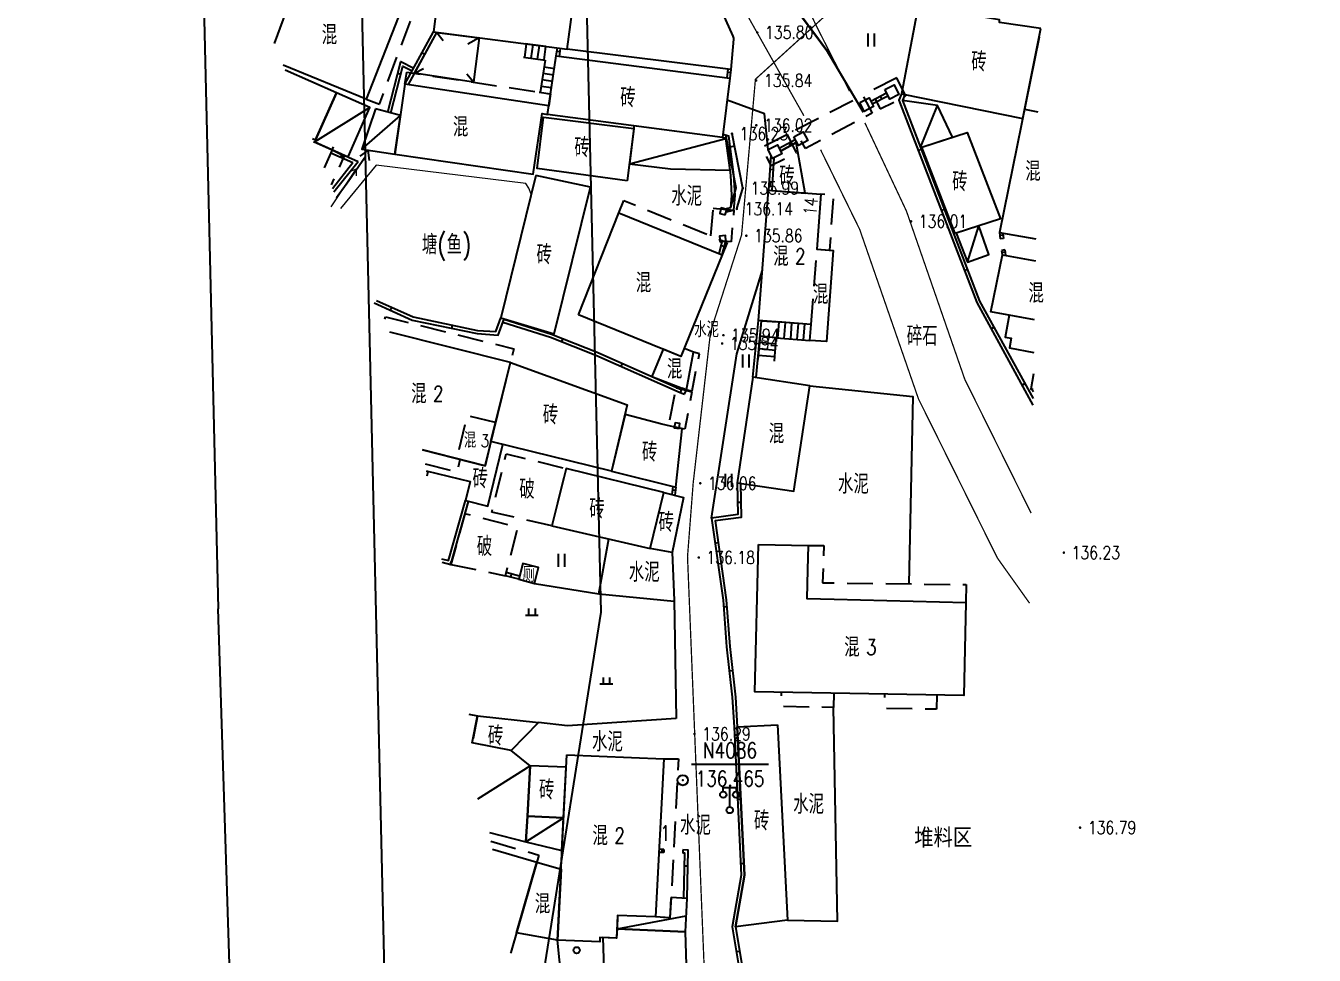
# Model space of a CAD drawing. Extents: x 529262 to 576451, y 2694391 to 2717535.
# Drawn here: x 565690.6 to 565790.8, y 2710036.9 to 2710109.1 of the extents above; entities that cross this region are included whole.
import ezdxf
from ezdxf.enums import TextEntityAlignment as Align
from ezdxf.xclip import XClip

# ---------------------------------------------------------------- set-up
doc = ezdxf.new("R2010")
doc.units = 0
doc.header["$XCLIPFRAME"] = 0
doc.linetypes.add('X2', pattern=[10, 8, -2])
doc.linetypes.add('X5', pattern=[3, 2, -1])
for name, color, linetype in [('DLDW', 8, 'Continuous'), ('DLSS', 4, 'Continuous'), ('GCD', 8, 'Continuous'), ('JMD', 8, 'Continuous'), ('KZD', 8, 'Continuous'), ('PP-COM', 7, 'Continuous'), ('RD-中线', 40, 'Continuous'), ('RD-红线', 7, 'Continuous'), ('ZBTZ', 8, 'Continuous'), ('ZJ', 7, 'Continuous'), ('污水管径标注_W10-', 202, 'Continuous')]:
    doc.layers.add(name, color=color, linetype=linetype)
doc.layers.add('SXSS', color=5, linetype='Continuous', lineweight=0)
doc.styles.add('HZ', font='rs.shx', dxfattribs={"width": 0.8, "bigfont": 'hztxt.shx'})
doc.styles.add('romanc', font='romanc.shx', dxfattribs={"width": 0.8})
doc.linetypes.add('10421', pattern='A,2,[150,AAA.SHX,S=0.5,R=0,X=0,Y=0.5],1e-11', length=2)
doc.linetypes.add('1161', pattern='A,0,[149,AAA.SHX,S=0.15,R=0,X=0,Y=0],-1.6', length=1.6)
doc.linetypes.add('445', pattern='A,8,-0.5,[147,AAA.SHX,S=1,R=0,X=0,Y=0],-1.5', length=10)

# ---------------------------------------------------------------- blocks, each defined once
blk = doc.blocks.new('A$C19FD0107')
at = {"layer": 'RD-中线', "color": 8, "linetype": 'Continuous', "flags": 128}
for points in [[(-5107.95, 16504.07), (-5219.45, 16202.02, 0.04717), (-5233.93, 16147.44), (-5260.68, 15986.84, 0.018836), (-5263.55, 15964.43), (-5278.55, 15797.76, 0.007917), (-5279.02, 15791.45), (-5281.36, 15751.13, 0.020425), (-5281.64, 15734.8), (-5276.77, 15528.25), (-5282.01, 15387.42), (-5280.48, 15295.55, 0.000055), (-5280.48, 15295.44), (-5280.16, 15276.46)], [(-4490.73, 14139.44, 0), (-4490.29, 14139.42)], [(-3818.25, 14086.17, 0), (-3817.74, 14086.17)]]:
    blk.add_lwpolyline(points, format="xyb", dxfattribs=at)
at = {"layer": 'RD-红线', "color": 8, "linetype": 'Continuous'}
blk.add_line((-5291.49, 15643.21), (-5292.44, 15673.2), dxfattribs=at)
at = {"layer": 'RD-红线', "color": 8, "linetype": 'Continuous', "flags": 128}
blk.add_lwpolyline([(-5293.81, 15731.01), (-5292.44, 15673.2)], dxfattribs=at)
at = {"layer": 'RD-红线', "color": 8}
blk.add_lwpolyline([(-5267.47, 15642.83), (-5262.68, 15672.95), (-5263.95, 15726.87)], dxfattribs=at)
blk = doc.blocks.new('GC200')
at = {"linetype": 'Continuous', "const_width": 0.2, "flags": 128}
blk.add_lwpolyline([(-0.1, 0, 1), (0.1, 0, 1)], format="xyb", close=True, dxfattribs=at)
blk = doc.blocks.new('gc121')
at = {"color": 8}
for p, q in [((-0.5, -1), (-0.5, 1)), ((0.5, -1), (0.5, 1))]:
    blk.add_line(p, q, dxfattribs=at)
blk = doc.blocks.new('gc119')
at = {"color": 8}
for p, q in [((-1, 0), (1, 0)), ((-0.5, 1), (-0.5, 0)), ((0.5, 1), (0.5, 0))]:
    blk.add_line(p, q, dxfattribs=at)
blk = doc.blocks.new('gc170')
at = {"color": 8, "linetype": 'Continuous'}
blk.add_circle((0, 0), 0.5, dxfattribs=at)
blk = doc.blocks.new('gc097')
at = {"color": 8}
for p, q in [((-1, 2.9), (-1, 3.5)), ((-1, 3.5), (1, 3.5)), ((0, 0.5), (0, 3.5)), ((1, 3.5), (1, 2.9))]:
    blk.add_line(p, q, dxfattribs=at)
for centre in [(-1, 2.4), (1, 2.4), (0, 0)]:
    blk.add_circle(centre, 0.5, dxfattribs=at)
blk = doc.blocks.new('gc086')
at = {"color": 8}
for p, q in [((0, 0), (7, 0)), ((7, 0), (6.18, 0.57)), ((7, 0), (6.18, -0.57))]:
    blk.add_line(p, q, dxfattribs=at)
blk = doc.blocks.new('gc037')
for p, q in [((0, 0), (-1.39, 0.8)), ((-1.39, -0.8), (0, 0))]:
    blk.add_line(p, q)
blk = doc.blocks.new('gc117')
at = {"color": 8}
blk.add_circle((0, 0), 0.8, dxfattribs=at)
blk.add_point((0, 0), dxfattribs=at)

msp = doc.modelspace()

# ---------------------------------------------------------------- linework, layer by layer
at = {"layer": 'DLDW', "color": 252, "linetype": 'Continuous', "elevation": 137.16, "flags": 128}
msp.add_lwpolyline([(565728.913, 2710066.105), (565730.137, 2710065.782), (565730.46, 2710067.006), (565729.236, 2710067.329)], close=True, dxfattribs=at)
at = {"layer": 'DLSS', "linetype": 'Continuous', "flags": 128}
for points, const_width, elevation in [([(565755.701, 2710102.405), (565752.856, 2710107.22), (565735.978, 2710129.895), (565732.719, 2710134.129), (565731.946, 2710136.894), (565731.702, 2710140.152), (565731.982, 2710144.727), (565732.325, 2710148.685), (565732.854, 2710151.691), (565733.384, 2710152.936), (565733.836, 2710153.361)], 0.175, 138.834), ([(565752.376, 2710099.497), (565755.42, 2710093.294), (565759.987, 2710080.124), (565766.12, 2710067.754), (565768.624, 2710064.24)], 0.1, 135.841)]:
    msp.add_lwpolyline(points, dxfattribs=dict(at, const_width=const_width, elevation=elevation))
at = {"layer": 'DLSS', "linetype": 'Continuous', "const_width": 0.1, "flags": 128}
for points in [[(565725.952, 2710136.02), (565729.08, 2710131.055), (565738.003, 2710119.859), (565742.965, 2710114.669), (565744.892, 2710112.418), (565746.761, 2710109.806), (565751.084, 2710102.128), (565751.084, 2710102.128)], [(565751.58, 2710111.446), (565751.394, 2710110.805), (565751.595, 2710110.075), (565752.037, 2710109.141), (565754.628, 2710104.046), (565754.628, 2710104.046)]]:
    msp.add_lwpolyline(points, dxfattribs=at)
at = {"layer": 'DLSS', "linetype": 'X2', "const_width": 0.1, "elevation": 135.841, "flags": 128}
msp.add_lwpolyline([(565755.822, 2710101.583), (565759.051, 2710094.726), (565763.591, 2710081.636), (565768.742, 2710071.246)], dxfattribs=at)
at = {"layer": 'JMD', "linetype": 'Continuous'}
for p, q in [((565722.548, 2710108.615), (565723.036, 2710107.981)), ((565725.842, 2710108.189), (565724.96, 2710107.702)), ((565729.395, 2710106.662), (565729.53, 2710107.712)), ((565731.016, 2710107.517), (565729.42, 2710107.726)), ((565729.891, 2710106.598), (565730.026, 2710107.647)), ((565730.387, 2710106.535), (565730.521, 2710107.582)), ((565730.883, 2710106.471), (565731.016, 2710107.517)), ((565721.398, 2710107.028), (565721.618, 2710106.909)), ((565729.284, 2710106.676), (565730.975, 2710106.459)), ((565730.975, 2710106.459), (565730.593, 2710103.951)), ((565731.388, 2710103.83), (565731.782, 2710106.424)), ((565731.885, 2710107.157, 134.477), (565732.133, 2710107.124, 134.477)), ((565719.514, 2710105.432, 138.343), (565719.756, 2710105.369, 138.343)), ((565720.817, 2710105.439, 135.859), (565721.523, 2710105.804, 135.859)), ((565730.819, 2710105.434), (565731.613, 2710105.313)), ((565730.894, 2710105.928), (565731.688, 2710105.807)), ((565745.379, 2710105.457), (565745.13, 2710105.483)), ((565725.396, 2710104.742), (565724.891, 2710105.362)), ((565730.669, 2710104.445), (565731.463, 2710104.325)), ((565730.744, 2710104.94), (565731.538, 2710104.819)), ((565730.499, 2710103.965), (565731.388, 2710103.83)), ((565757.012, 2710103.66, 135.922), (565757.127, 2710103.438, 135.922)), ((565717.354, 2710102.77, 136.195), (565713.06, 2710100.1, 136.195)), ((565760.148, 2710099.659), (565761.477, 2710102.928)), ((565716.714, 2710099.534), (565719.724, 2710102.163)), ((565714.412, 2710099.484), (565714.514, 2710099.712)), ((565737.523, 2710098.404, 136.128), (565745.018, 2710100.355, 135.849)), ((565745.689, 2710099.759), (565745.199, 2710099.661)), ((565749.91, 2710100.019, 135.854), (565750.03, 2710099.8, 135.854)), ((565759.964, 2710099.441, 136.591), (565760.197, 2710099.531, 136.591)), ((565715.161, 2710099.142), (565715.057, 2710098.914)), ((565715.217, 2710099.125), (565715.115, 2710098.896)), ((565745.545, 2710098.301, 135.849), (565745.297, 2710098.268, 135.849)), ((565748.439, 2710097.983, 135.888), (565748.688, 2710097.967, 135.888)), ((565761.76, 2710094.775, 136.591), (565761.994, 2710094.864, 136.591)), ((565763.811, 2710090.746), (565764.674, 2710093.572)), ((565766.565, 2710092.842, 138.193), (565766.322, 2710092.813, 138.193)), ((565766.595, 2710092.593), (565766.346, 2710092.563)), ((565744.898, 2710091.956, 136.059), (565744.656, 2710092.02, 136.059)), ((565766.702, 2710091.699), (565766.454, 2710091.67)), ((565766.722, 2710091.534, 138.193), (565766.474, 2710091.504, 138.193)), ((565763.557, 2710090.108, 136.591), (565763.79, 2710090.198, 136.591)), ((565718.946, 2710087.017, 137.076), (565719.044, 2710087.236, 137.076)), ((565723.715, 2710085.611, 137.076), (565723.766, 2710085.855, 137.076)), ((565751.65, 2710085.899), (565749.028, 2710086.104)), ((565749.062, 2710084.868), (565749.158, 2710086.094)), ((565749.56, 2710084.829), (565749.656, 2710086.055)), ((565750.059, 2710084.79), (565750.155, 2710086.016)), ((565750.557, 2710084.751), (565750.653, 2710085.977)), ((565751.056, 2710084.712), (565751.152, 2710085.938)), ((565751.554, 2710084.673), (565751.65, 2710085.899)), ((565765.636, 2710085.573, 136.591), (565765.855, 2710085.693, 136.591)), ((565732.262, 2710084.562, 137.076), (565732.353, 2710084.795, 137.076)), ((565747.378, 2710084.457), (565747.627, 2710084.433)), ((565747.681, 2710084.999), (565747.506, 2710083.178)), ((565748.897, 2710084.379), (565747.633, 2710084.501)), ((565748.932, 2710084.878), (565747.681, 2710084.999)), ((565748.806, 2710083.053), (565748.932, 2710084.878)), ((565748.932, 2710084.878), (565751.554, 2710084.673)), ((565748.828, 2710083.382), (565747.537, 2710083.506)), ((565748.863, 2710083.88), (565747.585, 2710084.004)), ((565736.879, 2710082.648, 137.076), (565736.979, 2710082.873, 137.076)), ((565768.037, 2710081.188, 136.591), (565768.256, 2710081.308, 136.591)), ((565741.101, 2710073.006, 136.157), (565740.852, 2710073.032, 136.157)), ((565745.929, 2710072.093, 135.959), (565746.179, 2710072.099, 135.959)), ((565744.176, 2710068.913, 135.959), (565744.424, 2710068.947, 135.959)), ((565723.612, 2710067.261, 137.373), (565723.671, 2710067.504, 137.373)), ((565728.29, 2710066.265), (565728.352, 2710066.507)), ((565744.834, 2710063.957, 135.959), (565745.083, 2710063.976, 135.959)), ((565744.834, 2710063.957, 135.959), (565745.083, 2710063.976, 135.959)), ((565745.279, 2710058.978, 135.959), (565745.528, 2710059.006, 135.959)), ((565745.681, 2710053.996, 135.959), (565745.93, 2710054.008, 135.959)), ((565725.727, 2710049.03, 135.983), (565729.798, 2710051.592, 137.454)), ((565745.925, 2710049.002, 135.959), (565746.174, 2710049.014, 135.959)), ((565729.48, 2710045.7), (565732.405, 2710047.545, 137.454)), ((565740.048, 2710045.107, 136.524), (565740.035, 2710044.858, 136.524)), ((565740.204, 2710045.099), (565740.191, 2710044.849)), ((565741.667, 2710045.056), (565741.659, 2710044.806)), ((565742.051, 2710043.787, 136.457), (565741.801, 2710043.793, 136.457)), ((565746.169, 2710044.008, 135.959), (565746.418, 2710044.02, 135.959)), ((565736.555, 2710038.916), (565741.938, 2710039.942)), ((565745.826, 2710037.152, 136.23), (565746.073, 2710037.194, 136.23))]:
    msp.add_line(p, q, dxfattribs=at)
at = {"layer": 'JMD', "linetype": 'Continuous', "flags": 128}
for points in [[(565732.681, 2710107.304), (565733.648, 2710114.446), (565723.206, 2710115.796), (565722.282, 2710108.649)], [(565732.681, 2710107.304), (565733.648, 2710114.446), (565743.345, 2710113.244), (565745.567, 2710108.315), (565745.59, 2710108.238), (565745.604, 2710108.167), (565745.603, 2710108.077), (565745.603, 2710108.077), (565745.407, 2710105.722)], [(565744.745, 2710100.435), (565731.144, 2710102.23), (565731.837, 2710106.787), (565745.336, 2710105.059)], [(565762.628, 2710100.469), (565761.477, 2710102.928), (565758.735, 2710103.328), (565760.148, 2710099.659), (565760.261, 2710099.688)], [(565737.356, 2710097.063), (565730.343, 2710098.025), (565730.842, 2710102.02), (565737.866, 2710101.141)], [(565762.853, 2710092.971), (565760.261, 2710099.688), (565763.762, 2710100.843), (565766.354, 2710094.126)], [(565751.192, 2710096.124), (565750.472, 2710100.043), (565749.271, 2710099.382), (565749.376, 2710099.176), (565748.746, 2710098.859), (565748.582, 2710096.319)], [(565733.564, 2710086.644), (565736.697, 2710094.581), (565744.731, 2710091.325), (565741.526, 2710083.417)], [(565731.497, 2710070.264), (565739.123, 2710068.486), (565740.195, 2710072.839), (565732.593, 2710074.712)], [(565740.195, 2710072.839), (565741.726, 2710072.462), (565740.842, 2710068.189), (565739.123, 2710068.486)], [(565732.653, 2710052.447), (565740.185, 2710052.143), (565739.537, 2710039.847), (565736.6, 2710039.972), (565736.524, 2710038.202), (565735.226, 2710038.258), (565735.211, 2710037.908), (565731.926, 2710038.048)], [(565736.555, 2710038.916), (565741.881, 2710038.689), (565741.999, 2710041.286), (565740.755, 2710041.352), (565740.673, 2710039.787), (565739.537, 2710039.847), (565736.6, 2710039.972)], [(565735.458, 2710038.248), (565735.734, 2710029.226), (565742.177, 2710029.301), (565741.881, 2710038.689), (565736.555, 2710038.916), (565736.524, 2710038.202), (565736.524, 2710038.202)]]:
    msp.add_lwpolyline(points, close=True, dxfattribs=at)
for points in [[(565709.923, 2710107.757), (565712.728, 2710115.334), (565721.06, 2710113.639), (565717.062, 2710103.421), (565710.597, 2710106.075)], [(565720.073, 2710104.597), (565722.282, 2710108.649)], [(565720.336, 2710104.557), (565722.548, 2710108.615)], [(565745.159, 2710105.753), (565745.088, 2710105.091)], [(565745.407, 2710105.722), (565745.336, 2710105.059)], [(565745.393, 2710095.028), (565745.825, 2710096.526), (565745.005, 2710100.632)], [(565745.873, 2710094.889), (565746.339, 2710096.504), (565745.495, 2710100.73)], [(565712.972, 2710100.14), (565714.412, 2710099.484), (565713.8, 2710098.072)], [(565714.412, 2710099.484), (565716.424, 2710098.586)], [(565714.312, 2710099.255), (565716.028, 2710098.489)], [(565714.436, 2710096.484), (565716.028, 2710098.489)], [(565714.543, 2710096.217), (565716.424, 2710098.586)], [(565747.123, 2710081.811), (565747.548, 2710086.22)], [(565747.37, 2710081.774), (565747.797, 2710086.201)], [(565747.681, 2710084.999), (565747.797, 2710086.201), (565749.028, 2710086.104)], [(565721.445, 2710076.152), (565726.297, 2710074.929), (565728.273, 2710082.949), (565718.909, 2710085.309)], [(565721.728, 2710074.53), (565725.134, 2710073.691), (565724.771, 2710072.218), (565726.509, 2710071.79), (565727.687, 2710076.571), (565726.758, 2710076.8), (565726.297, 2710074.929), (565721.445, 2710076.152)], [(565728.913, 2710066.105), (565727.875, 2710066.372)], [(565728.976, 2710066.347), (565727.937, 2710066.614)], [(565726.865, 2710045.118), (565730.33, 2710044.112), (565728.292, 2710037.087), (565728.266, 2710037.094)]]:
    msp.add_lwpolyline(points, dxfattribs=at)
at = {"layer": 'JMD', "linetype": 'X5', "flags": 128}
for points in [[(565717.062, 2710103.421), (565718.092, 2710103.024), (565721.981, 2710113.452), (565721.06, 2710113.639)], [(565752.088, 2710091.755), (565753.091, 2710091.68), (565753.411, 2710095.958), (565752.408, 2710096.033)], [(565751.65, 2710085.899), (565752.088, 2710091.755)], [(565718.504, 2710086.321), (565718.555, 2710086.505), (565728.523, 2710084.012), (565728.273, 2710082.949)], [(565721.635, 2710075.063), (565724.128, 2710074.433), (565724.375, 2710075.413)], [(565753.402, 2710057.238), (565753.383, 2710056.133), (565749.33, 2710056.204), (565749.349, 2710057.308)], [(565761.421, 2710057.1), (565761.402, 2710055.996), (565757.363, 2710056.056), (565757.382, 2710057.17)], [(565726.756, 2710045.74), (565730.489, 2710044.657), (565730.33, 2710044.112)], [(565728.292, 2710037.087), (565728.276, 2710037.04)]]:
    msp.add_lwpolyline(points, dxfattribs=at)
at = {"layer": 'JMD', "linetype": 'Continuous', "flags": 128}
for points, elevation in [([(565769.5, 2710108.917), (565766.276, 2710109.388), (565766.281, 2710109.6), (565759.955, 2710110.657), (565758.675, 2710103.824), (565768.089, 2710101.925)], 136.524), ([(565720.817, 2710105.439), (565722.548, 2710108.615), (565725.842, 2710108.189), (565725.396, 2710104.742)], 135.859), ([(565720.073, 2710104.597), (565719.292, 2710099.138), (565730.051, 2710097.59), (565730.75, 2710102.306), (565731.144, 2710102.23), (565731.245, 2710102.897)], 135.859), ([(565757.364, 2710104.179), (565758.093, 2710104.544), (565758.474, 2710103.796), (565757.754, 2710103.428)], 135.83), ([(565713.06, 2710100.1), (565715.658, 2710098.928), (565717.354, 2710102.77), (565714.749, 2710103.92), (565713.129, 2710100.25)], 136.195), ([(565755.422, 2710103.161), (565756.151, 2710103.526), (565756.501, 2710102.84), (565755.772, 2710102.475)], 135.883), ([(565717.781, 2710102.669), (565716.714, 2710099.534), (565719.292, 2710099.138), (565719.724, 2710102.163)], 138.343), ([(565737.523, 2710098.404), (565740.712, 2710098.005), (565745.347, 2710097.899), (565745.018, 2710100.355), (565744.745, 2710100.435), (565737.87, 2710101.342), (565737.866, 2710101.141)], 136.128), ([(565750.299, 2710100.501), (565751.016, 2710100.889), (565751.388, 2710100.214), (565750.671, 2710099.826)], 135.809), ([(565748.296, 2710099.496), (565749.025, 2710099.862), (565749.376, 2710099.176), (565748.648, 2710098.81)], 135.888), ([(565730.242, 2710097.491), (565727.537, 2710086.43), (565731.663, 2710085.191), (565734.496, 2710096.576)], 136.657), ([(565748.333, 2710096.338), (565752.408, 2710096.033), (565752.088, 2710091.755), (565753.368, 2710091.659), (565752.838, 2710084.577), (565751.554, 2710084.673), (565751.65, 2710085.899), (565747.548, 2710086.22)], 139.376), ([(565744.97, 2710094.427), (565745.084, 2710094.855), (565744.656, 2710094.97), (565744.542, 2710094.542)], 136.046), ([(565762.928, 2710092.996), (565763.811, 2710090.746), (565765.464, 2710091.335), (565764.674, 2710093.572)], 137.045), ([(565745.01, 2710092.376), (565744.976, 2710092.818), (565744.534, 2710092.784), (565744.568, 2710092.342)], 136.037), ([(565739.271, 2710081.854), (565741.954, 2710080.831), (565742.489, 2710083.762), (565741.843, 2710084.026), (565741.782, 2710084.05), (565741.526, 2710083.417), (565740.133, 2710083.982)], 137.001), ([(565728.273, 2710082.949), (565737.354, 2710079.659), (565736.121, 2710074.492), (565726.758, 2710076.8)], 136.301), ([(565745.891, 2710073.598), (565750.306, 2710072.936), (565751.552, 2710081.147), (565747.123, 2710081.811)], 135.959), ([(565741.806, 2710080.478), (565741.954, 2710080.831), (565741.596, 2710080.967), (565741.452, 2710080.626)], 136.177), ([(565736.121, 2710074.492), (565741.128, 2710073.259), (565741.614, 2710077.795), (565740.028, 2710078.163), (565737.178, 2710078.921)], 136.301), ([(565741.38, 2710077.821), (565741.442, 2710078.199), (565741.064, 2710078.261), (565741.002, 2710077.883)], 136.2), ([(565747.559, 2710068.799), (565751.408, 2710068.724), (565751.362, 2710066.844), (565751.306, 2710064.597), (565753.427, 2710064.545), (565763.671, 2710064.294), (565763.504, 2710057.064), (565747.278, 2710057.344)], 136.114), ([(565725.702, 2710055.492), (565730.449, 2710054.97), (565728.331, 2710052.799), (565725.299, 2710053.376)], 137.589), ([(565749.038, 2710054.796), (565749.807, 2710039.596), (565745.76, 2710039.069), (565746.464, 2710043.089), (565745.9, 2710054.625)], 136.309), ([(565729.798, 2710051.592), (565729.592, 2710047.693), (565732.405, 2710047.545), (565732.605, 2710051.497)], 137.454), ([(565729.592, 2710047.693), (565729.48, 2710045.7), (565732.277, 2710045.006), (565732.405, 2710047.545)], 137.454), ([(565731.926, 2710038.048), (565728.733, 2710038.609), (565730.33, 2710044.112), (565732.204, 2710043.568)], 135.959)]:
    msp.add_lwpolyline(points, close=True, dxfattribs=dict(at, elevation=elevation))
for points, elevation in [([(565731.837, 2710106.787), (565731.917, 2710107.403)], 134.477), ([(565769.364, 2710108.246), (565766.299, 2710093.051), (565769.1, 2710092.556)], 136.524), ([(565732.085, 2710106.748), (565732.165, 2710107.371)], 134.477), ([(565712.885, 2710100.358), (565713.129, 2710100.25), (565714.749, 2710103.92), (565710.753, 2710105.684)], 136.195), ([(565718.733, 2710102.421), (565719.753, 2710106.354), (565720.751, 2710105.842)], 138.343), ([(565718.975, 2710102.358), (565719.917, 2710105.989), (565720.632, 2710105.623)], 138.343), ([(565756.277, 2710103.278), (565757.501, 2710103.914)], 135.922), ([(565756.391, 2710103.056), (565757.616, 2710103.692)], 135.922), ([(565758.675, 2710103.824), (565758.466, 2710103.333), (565764.513, 2710087.625), (565768.883, 2710079.642)], 136.591), ([(565758.925, 2710103.774), (565758.735, 2710103.328), (565764.74, 2710087.73), (565768.892, 2710080.147)], 136.591), ([(565744.947, 2710094.892), (565745.402, 2710095.004), (565745.492, 2710095.934), (565745.398, 2710097.518), (565745.018, 2710100.355), (565744.745, 2710100.435)], 135.849), ([(565745.031, 2710094.655), (565745.634, 2710094.803), (565745.743, 2710095.929), (565745.647, 2710097.542), (565745.244, 2710100.551), (565744.776, 2710100.683)], 135.849), ([(565749.157, 2710099.604), (565750.412, 2710100.296)], 135.854), ([(565749.271, 2710099.382), (565750.532, 2710100.077)], 135.854), ([(565748.51, 2710099.079), (565748.333, 2710096.338)], 135.888), ([(565748.746, 2710098.859), (565748.582, 2710096.319)], 135.888), ([(565744.497, 2710091.42), (565744.764, 2710092.426)], 136.059), ([(565766.299, 2710093.051), (565766.346, 2710092.563)], 138.193), ([(565766.545, 2710093.008), (565766.595, 2710092.593)], 138.193), ([(565744.731, 2710091.325), (565745.01, 2710092.376)], 136.059), ([(565766.454, 2710091.67), (565766.508, 2710091.219)], 138.193), ([(565766.702, 2710091.699), (565766.752, 2710091.285)], 138.193), ([(565768.995, 2710086.269), (565765.625, 2710086.886), (565766.53, 2710091.326), (565769.072, 2710090.855)], 137.921), ([(565717.67, 2710087.592), (565720.645, 2710086.253), (565725.679, 2710085.2), (565727.318, 2710085.087), (565727.776, 2710086.358)], 137.076), ([(565717.848, 2710087.767), (565720.722, 2710086.492), (565725.713, 2710085.448), (565727.147, 2710085.349), (565727.537, 2710086.43)], 137.076), ([(565768.995, 2710086.269), (565767.048, 2710086.625), (565766.736, 2710084.921), (565767.189, 2710084.838), (565767.052, 2710084.089), (565768.952, 2710083.741)], 136.374), ([(565727.674, 2710086.076), (565731.379, 2710084.91), (565734.907, 2710083.52), (565741.452, 2710080.626)], 137.076), ([(565727.759, 2710086.312), (565731.462, 2710085.146), (565735.003, 2710083.751), (565739.271, 2710081.854), (565741.549, 2710080.857)], 137.076), ([(565768.924, 2710082.059), (565768.71, 2710080.89), (565768.903, 2710080.855)], 136.374), ([(565768.903, 2710080.855), (565768.795, 2710080.874), (565768.9, 2710080.679)], 136.368), ([(565745.891, 2710073.598), (565745.954, 2710071.122), (565743.906, 2710070.858), (565744.796, 2710064.463), (565745.068, 2710060.848), (565745.512, 2710056.924), (565745.651, 2710054.611), (565746.213, 2710043.105), (565745.507, 2710039.07)], 135.959), ([(565746.142, 2710073.56), (565746.209, 2710070.903), (565744.188, 2710070.642), (565745.044, 2710064.49), (565745.317, 2710060.871), (565745.761, 2710056.946), (565745.9, 2710054.625), (565746.464, 2710043.089), (565745.76, 2710039.069)], 135.959), ([(565740.883, 2710073.319), (565740.815, 2710072.686)], 136.157), ([(565741.128, 2710073.259), (565741.06, 2710072.626)], 136.157), ([(565722.923, 2710067.687), (565723.456, 2710067.556), (565724.771, 2710072.218)], 137.373), ([(565722.97, 2710067.418), (565723.631, 2710067.256), (565725.013, 2710072.158)], 137.373), ([(565725.03, 2710055.623), (565725.702, 2710055.492), (565725.363, 2710053.714)], 136.415), ([(565726.64, 2710046.405), (565729.48, 2710045.7), (565729.592, 2710047.693), (565729.798, 2710051.592), (565728.331, 2710052.799), (565725.427, 2710053.352)], 136.415), ([(565740.191, 2710044.849), (565739.802, 2710044.87)], 136.524), ([(565740.204, 2710045.099), (565739.815, 2710045.12)], 136.524), ([(565741.749, 2710041.299), (565741.822, 2710044.801), (565741.659, 2710044.806)], 136.457), ([(565741.999, 2710041.286), (565742.078, 2710045.044), (565741.667, 2710045.056)], 136.457), ([(565745.507, 2710039.07), (565746.101, 2710035.508), (565746.07, 2710030.124), (565746.188, 2710029.441), (565746.425, 2710028.759), (565751.426, 2710021.264), (565751.875, 2710018.784), (565752.227, 2710002.568)], 136.23), ([(565745.76, 2710039.069), (565746.351, 2710035.528), (565746.32, 2710030.145), (565746.431, 2710029.504), (565746.65, 2710028.871), (565751.662, 2710021.36), (565752.124, 2710018.809), (565752.477, 2710002.568)], 136.23)]:
    msp.add_lwpolyline(points, dxfattribs=dict(at, elevation=elevation))
at = {"layer": 'JMD', "linetype": 'X5', "flags": 128}
for points, elevation in [([(565720.073, 2710104.597), (565720.215, 2710105.531), (565731.388, 2710103.83), (565731.245, 2710102.897)], 135.859), ([(565768.234, 2710102.643), (565769.267, 2710102.438)], 144.042), ([(565714.412, 2710099.484), (565715.342, 2710099.019), (565714.325, 2710096.761)], 140.144), ([(565736.697, 2710094.581), (565737.091, 2710095.536), (565745.119, 2710092.282), (565744.731, 2710091.325)], 135.969), ([(565741.954, 2710080.831), (565742.395, 2710080.745), (565742.956, 2710083.632), (565742.489, 2710083.762)], 136.141), ([(565727.121, 2710078.274), (565724.916, 2710078.817), (565724.077, 2710075.488)], 140.436), ([(565751.408, 2710068.724), (565752.619, 2710068.717), (565752.538, 2710065.831), (565763.696, 2710065.682), (565763.671, 2710064.294)], 136.486), ([(565740.185, 2710052.143), (565741.323, 2710052.129), (565740.673, 2710039.787), (565739.537, 2710039.847)], 136.527)]:
    msp.add_lwpolyline(points, dxfattribs=dict(at, elevation=elevation))
for points in [[(565758.299, 2710105.072), (565756.307, 2710104.069), (565757.012, 2710102.659), (565759.006, 2710103.656)], [(565750.424, 2710101.041), (565755.652, 2710103.717), (565756.389, 2710102.323), (565751.197, 2710099.578)], [(565723.631, 2710067.256), (565727.875, 2710066.372), (565728.847, 2710070.122), (565724.739, 2710071.185)]]:
    msp.add_lwpolyline(points, close=True, dxfattribs=at)
for points, elevation in [([(565749.802, 2710100.666), (565747.81, 2710099.663), (565748.515, 2710098.253), (565750.509, 2710099.25)], 1.39), ([(565744.038, 2710094.939), (565745.634, 2710094.803), (565745.424, 2710092.341), (565743.828, 2710092.477)], 136.673), ([(565741.141, 2710080.986), (565742.383, 2710080.68), (565741.827, 2710077.773), (565740.573, 2710078.012)], 136.141), ([(565731.497, 2710070.264), (565726.824, 2710071.31), (565727.944, 2710075.858), (565732.593, 2710074.712)], 136.163)]:
    msp.add_lwpolyline(points, close=True, dxfattribs=dict(at, elevation=elevation))
at = {"layer": 'JMD', "linetype": '445', "flags": 128}
for points, elevation in [([(565721.796, 2710074.143), (565721.882, 2710074.492)], 136.078), ([(565740.842, 2710068.189), (565740.997, 2710064.47), (565741.143, 2710055.266)], 136.125)]:
    msp.add_lwpolyline(points, dxfattribs=dict(at, elevation=elevation))
msp.add_lwpolyline([(565741.143, 2710055.266), (565732.699, 2710054.712), (565730.449, 2710054.97)], dxfattribs=at)
at = {"layer": 'KZD', "linetype": 'Continuous'}
msp.add_line((565748.343, 2710051.7, 136.465), (565742.343, 2710051.7, 136.465), dxfattribs=at)
at = {"layer": 'SXSS', "color": 8, "linetype": 'Continuous', "const_width": 0.15, "flags": 128}
msp.add_lwpolyline([(565714.733, 2710095.743), (565715.72, 2710097.095), (565716.964, 2710098.907)], dxfattribs=at)
at = {"layer": 'SXSS', "color": 8, "linetype": '10421', "elevation": 135.764, "flags": 128}
msp.add_lwpolyline([(565729.465, 2710096.861), (565717.842, 2710098.285), (565715.057, 2710094.932)], dxfattribs=at)
at = {"layer": 'SXSS', "color": 8, "linetype": '10421', "flags": 128}
msp.add_lwpolyline([(565717.942, 2710087.725), (565720.722, 2710086.492), (565723.766, 2710085.855), (565725.713, 2710085.448), (565727.147, 2710085.349), (565727.537, 2710086.43), (565729.887, 2710096.04), (565729.713, 2710096.501), (565729.465, 2710096.861)], dxfattribs=at)
at = {"layer": 'ZBTZ', "linetype": '1161', "flags": 128}
for points, elevation in [([(565748.299, 2710099.497), (565748.022, 2710102.272), (565745.117, 2710103.342)], 135.897), ([(565743.906, 2710070.858), (565745.87, 2710083.628), (565747.852, 2710090.138)], 136.13), ([(565751.552, 2710081.147), (565759.557, 2710080.315), (565759.246, 2710065.741)], 135.943), ([(565735.138, 2710064.98), (565735.919, 2710069.233)], 136.265), ([(565730.137, 2710065.782), (565735.138, 2710064.98), (565740.998, 2710064.387)], 137.048), ([(565749.807, 2710039.596), (565753.686, 2710039.511), (565753.383, 2710056.133)], 136.274), ([(565728.466, 2710030.373), (565732.76, 2710029.872), (565731.926, 2710038.048)], 136.717)]:
    msp.add_lwpolyline(points, dxfattribs=dict(at, elevation=elevation))
at = {"layer": '污水管径标注_W10-', "color": 0, "const_width": 0.1}
msp.add_lwpolyline([(565720.917, 2710159.925), (565725.654, 2710146.191), (565728.478, 2710141.505), (565734.827, 2710130.971), (565740.007, 2710125.272), (565753.417, 2710110.518), (565747.315, 2710104.971), (565746.238, 2710092.855), (565743.827, 2710085.338), (565742.478, 2710073.595), (565742.036, 2710067.846), (565742.593, 2710054.105), (565743.538, 2710030.791), (565749.827, 2710019.197), (565749.976, 2710015.235), (565750.732, 2709995.249), (565751.157, 2709983.993), (565750.888, 2709975.262), (565750.712, 2709969.523), (565750.805, 2709955.265), (565750.877, 2709944.031)], dxfattribs=at)

# ---------------------------------------------------------------- block references
at = {"layer": 'DLDW', "color": 252, "linetype": '1161', "xscale": 0.5, "yscale": 0.5, "zscale": 0.5}
msp.add_blockref('gc097', (565745.317, 2710048.155, 136.237), dxfattribs=at)
at = {"layer": 'DLSS', "linetype": 'Continuous', "xscale": 0.4999999998293773, "yscale": 0.4999999998293773, "zscale": 0.4999999998293773, "rotation": 66.16534689034016}
msp.add_blockref('gc037', (565717.224, 2710099.456, 138.343), dxfattribs=at)
at = {"layer": 'GCD', "linetype": 'Continuous'}
ref = msp.add_blockref('GC200', (565747.457, 2710108.608, 135.797), dxfattribs=dict(at, xscale=0.5, yscale=0.5, zscale=0.5))
ref.add_attrib('height', '135.80', dxfattribs={"linetype": 'Continuous', "height": 1, "style": 'HZ', "width": 0.8}).set_placement((565748.057, 2710108.608, 135.797), align=Align.MIDDLE_LEFT)
ref = msp.add_blockref('GC200', (565747.368, 2710104.871, 135.84), dxfattribs=dict(at, xscale=0.5, yscale=0.5, zscale=0.5))
ref.add_attrib('height', '135.84', dxfattribs={"linetype": 'Continuous', "height": 1, "style": 'HZ', "width": 0.8}).set_placement((565747.968, 2710104.871, 135.84), align=Align.MIDDLE_LEFT)
ref = msp.add_blockref('GC200', (565747.383, 2710101.394, 136.023), dxfattribs=dict(at, xscale=0.5, yscale=0.5, zscale=0.5))
ref.add_attrib('height', '136.02', dxfattribs={"linetype": 'Continuous', "height": 1, "style": 'HZ', "width": 0.8}).set_placement((565747.983, 2710101.394, 136.023), align=Align.MIDDLE_LEFT)
ref = msp.add_blockref('GC200', (565745.491, 2710100.733, 136.229), dxfattribs=dict(at, xscale=0.5, yscale=0.5, zscale=0.5))
ref.add_attrib('height', '136.23', dxfattribs={"linetype": 'Continuous', "height": 1, "style": 'HZ', "width": 0.8}).set_placement((565746.091, 2710100.733, 136.229), align=Align.MIDDLE_LEFT)
ref = msp.add_blockref('GC200', (565746.335, 2710096.507, 135.987), dxfattribs=dict(at, xscale=0.5, yscale=0.5, zscale=0.5))
ref.add_attrib('height', '135.99', dxfattribs={"linetype": 'Continuous', "height": 1, "style": 'HZ', "width": 0.8}).set_placement((565746.935, 2710096.507, 135.987), align=Align.MIDDLE_LEFT)
ref = msp.add_blockref('GC200', (565745.869, 2710094.892, 136.137), dxfattribs=dict(at, xscale=0.5, yscale=0.5, zscale=0.5))
ref.add_attrib('height', '136.14', dxfattribs={"linetype": 'Continuous', "height": 1, "style": 'HZ', "width": 0.8}).set_placement((565746.469, 2710094.892, 136.137), align=Align.MIDDLE_LEFT)
ref = msp.add_blockref('GC200', (565759.411, 2710093.921, 136.005), dxfattribs=dict(at, xscale=0.5, yscale=0.5, zscale=0.5))
ref.add_attrib('height', '136.01', dxfattribs={"linetype": 'Continuous', "height": 1, "style": 'HZ', "width": 0.8}).set_placement((565760.011, 2710093.921, 136.005), align=Align.MIDDLE_LEFT)
ref = msp.add_blockref('GC200', (565746.606, 2710092.805, 135.86), dxfattribs=dict(at, xscale=0.5, yscale=0.5, zscale=0.5))
ref.add_attrib('height', '135.86', dxfattribs={"linetype": 'Continuous', "height": 1, "style": 'HZ', "width": 0.8}).set_placement((565747.206, 2710092.805, 135.86), align=Align.MIDDLE_LEFT)
ref = msp.add_blockref('GC200', (565744.826, 2710085.072, 135.94), dxfattribs=dict(at, xscale=0.5, yscale=0.5, zscale=0.5))
ref.add_attrib('height', '135.94', dxfattribs={"linetype": 'Continuous', "height": 1, "style": 'HZ', "width": 0.8}).set_placement((565745.426, 2710085.072, 135.94), align=Align.MIDDLE_LEFT)
ref = msp.add_blockref('GC200', (565744.732, 2710084.43, 135.944), dxfattribs=dict(at, xscale=0.5, yscale=0.5, zscale=0.5))
ref.add_attrib('height', '135.94', dxfattribs={"linetype": 'Continuous', "height": 1, "style": 'HZ', "width": 0.8}).set_placement((565745.332, 2710084.43, 135.944), align=Align.MIDDLE_LEFT)
ref = msp.add_blockref('GC200', (565743.026, 2710073.564, 136.06), dxfattribs=dict(at, xscale=0.5, yscale=0.5, zscale=0.5))
ref.add_attrib('height', '136.06', dxfattribs={"linetype": 'Continuous', "height": 1, "style": 'HZ', "width": 0.8}).set_placement((565743.626, 2710073.564, 136.06), align=Align.MIDDLE_LEFT)
ref = msp.add_blockref('GC200', (565771.288, 2710068.171, 136.229), dxfattribs=dict(at, xscale=0.5, yscale=0.5, zscale=0.5))
ref.add_attrib('height', '136.23', dxfattribs={"linetype": 'Continuous', "height": 1, "style": 'HZ', "width": 0.8}).set_placement((565771.888, 2710068.171, 136.229), align=Align.MIDDLE_LEFT)
ref = msp.add_blockref('GC200', (565742.909, 2710067.789, 136.18), dxfattribs=dict(at, xscale=0.5, yscale=0.5, zscale=0.5))
ref.add_attrib('height', '136.18', dxfattribs={"linetype": 'Continuous', "height": 1, "style": 'HZ', "width": 0.8}).set_placement((565743.509, 2710067.789, 136.18), align=Align.MIDDLE_LEFT)
ref = msp.add_blockref('GC200', (565742.579, 2710054.076, 136.29), dxfattribs=dict(at, xscale=0.5, yscale=0.5, zscale=0.5))
ref.add_attrib('height', '136.29', dxfattribs={"linetype": 'Continuous', "height": 1, "style": 'HZ', "width": 0.8}).set_placement((565743.179, 2710054.076, 136.29), align=Align.MIDDLE_LEFT)
ref = msp.add_blockref('GC200', (565772.551, 2710046.794, 136.79), dxfattribs=dict(at, xscale=0.5, yscale=0.5, zscale=0.5))
ref.add_attrib('height', '136.79', dxfattribs={"linetype": 'Continuous', "height": 1, "style": 'HZ', "width": 0.8}).set_placement((565773.151, 2710046.794, 136.79), align=Align.MIDDLE_LEFT)
at = {"layer": 'KZD', "linetype": 'Continuous', "xscale": 0.5, "yscale": 0.5, "zscale": 0.5}
msp.add_blockref('gc117', (565741.664, 2710050.478, 136.465), dxfattribs=at)
at = {"layer": 'PP-COM'}
ref = msp.add_blockref('A$C19FD0107', (570997.993, 2694390.603), dxfattribs=at)
XClip(ref).set_block_clipping_path([(-9366.4383134884, 14428.6043910822), (-3328.4480743363, 17452.7484863754)])
at = {"layer": 'SXSS', "color": 8, "linetype": 'Continuous', "xscale": 0.4999999998606203, "yscale": 0.4999999998606203, "zscale": 0.4999999998606203, "rotation": 56.16910045897611}
msp.add_blockref('gc086', (565714.331, 2710095.062), dxfattribs=at)
at = {"layer": 'ZBTZ', "linetype": 'Continuous', "xscale": 0.5, "yscale": 0.5, "zscale": 0.5}
for name, p in [('gc121', (565756.325, 2710108.024)), ('gc121', (565746.589, 2710083.061)), ('gc121', (565745.233, 2710073.793)), ('gc121', (565732.256, 2710067.574, -135.959)), ('gc119', (565729.934, 2710063.319, -135.842)), ('gc119', (565735.721, 2710057.961, -135.842))]:
    msp.add_blockref(name, p, dxfattribs=at)
at = {"layer": 'ZBTZ', "linetype": 'Continuous', "xscale": 0.5000000000498983, "yscale": 0.5000000000498983, "zscale": 0.5000000000498983, "rotation": 96.20647087494345}
msp.add_blockref('gc170', (565733.417, 2710037.261), dxfattribs=at)

# ---------------------------------------------------------------- texts
at = {"layer": 'DLDW', "color": 252, "linetype": 'Continuous', "style": 'HZ', "width": 0.8}
msp.add_text('厕', height=1.2, dxfattribs=at).set_placement((565729.682, 2710066.514), align=Align.MIDDLE)
at = {"layer": 'JMD', "linetype": 'Continuous', "style": 'HZ', "width": 0.8}
for s, height, p in [('混', 1.5, (565714.8, 2710108.423)), ('砖', 1.5, (565765.292, 2710106.329, -271.715)), ('砖', 1.5, (565738.004, 2710103.538)), ('混', 1.5, (565724.999, 2710101.263)), ('砖', 1.5, (565734.444, 2710099.651)), ('混', 1.5, (565769.486, 2710097.814)), ('砖', 1.5, (565750.366, 2710097.436)), ('砖', 1.5, (565763.808, 2710097.006)), ('砖', 1.5, (565731.498, 2710091.336, -135.969)), ('混', 1.5, (565749.895, 2710091.202)), ('混', 1.5, (565739.212, 2710089.143)), ('混', 1.5, (565752.986, 2710088.251, -135.849)), ('混', 1.5, (565769.731, 2710088.341)), ('混', 1.5, (565741.633, 2710082.438)), ('混', 1.5, (565721.75, 2710080.516)), ('砖', 1.5, (565731.987, 2710078.88)), ('混', 1.2, (565725.612, 2710076.922)), ('混', 1.5, (565749.549, 2710077.414)), ('砖', 1.5, (565739.698, 2710075.99)), ('砖', 1.5, (565726.523, 2710073.924)), ('砖', 1.5, (565735.602, 2710071.575)), ('砖', 1.5, (565740.984, 2710070.522)), ('混', 1.5, (565755.414, 2710060.82)), ('砖', 1.5, (565727.72, 2710053.923)), ('砖', 1.5, (565731.694, 2710049.725)), ('砖', 1.5, (565748.404, 2710047.32)), ('混', 1.5, (565735.846, 2710046.17)), ('混', 1.5, (565731.364, 2710040.865))]:
    msp.add_text(s, height=height, dxfattribs=at).set_placement(p, align=Align.MIDDLE_RIGHT)
for s, height, p in [('2', 1.2, (565750.395, 2710091.202)), ('2', 1.2, (565722.25, 2710080.516)), ('3', 1, (565725.943, 2710076.866)), ('3', 1.2, (565755.914, 2710060.82)), ('2', 1.2, (565736.346, 2710046.17)), ('1', 1.2, (565739.891, 2710046.355))]:
    msp.add_text(s, height=height, dxfattribs=at).set_placement(p, align=Align.MIDDLE_LEFT)
msp.add_text('破', height=1.5, dxfattribs=at).set_placement((565729.559, 2710073.183), align=Align.MIDDLE)
at = {"layer": 'JMD', "linetype": 'X5', "style": 'HZ', "width": 0.8}
msp.add_text('破', height=1.5, dxfattribs=at).set_placement((565726.252, 2710068.74), align=Align.MIDDLE)
at = {"layer": 'KZD', "linetype": 'Continuous', "style": 'romanc', "width": 0.8}
for s, p in [('N4086', (565745.343, 2710052.8)), ('136.465', (565745.343, 2710050.6))]:
    msp.add_text(s, height=1.2, dxfattribs=at).set_placement(p, align=Align.MIDDLE)
at = {"layer": 'SXSS', "color": 8, "linetype": '10421', "style": 'HZ', "width": 0.8}
msp.add_text('塘(鱼)', height=1.5, dxfattribs=at).set_placement((565723.31, 2710092.011), align=Align.MIDDLE)
at = {"layer": 'ZJ', "color": 8, "linetype": 'Continuous', "style": 'HZ', "width": 0.8}
for s, height, p in [('水泥', 1.5, (565741.973, 2710095.962)), ('水泥', 1.2, (565743.518, 2710085.576)), ('碎石', 1.5, (565760.273, 2710085.095)), ('水泥', 1.5, (565754.931, 2710073.577)), ('水泥', 1.5, (565738.669, 2710066.724)), ('水泥', 1.5, (565735.813, 2710053.543)), ('水泥', 1.5, (565751.45, 2710048.691, -136.284)), ('水泥', 1.5, (565742.651, 2710047.063))]:
    msp.add_text(s, height=height, dxfattribs=at).set_placement(p, align=Align.MIDDLE)
msp.add_text('14', height=1, rotation=84.18658, dxfattribs=at).set_placement((565751.603, 2710095.099), align=Align.MIDDLE)
at = {"layer": 'ZJ', "color": 8, "linetype": 'Continuous', "style": 'HZ'}
msp.add_text('堆料区', height=1.5, dxfattribs=at).set_placement((565761.912, 2710046.074), align=Align.MIDDLE)

doc.saveas('drawing.dxf')
